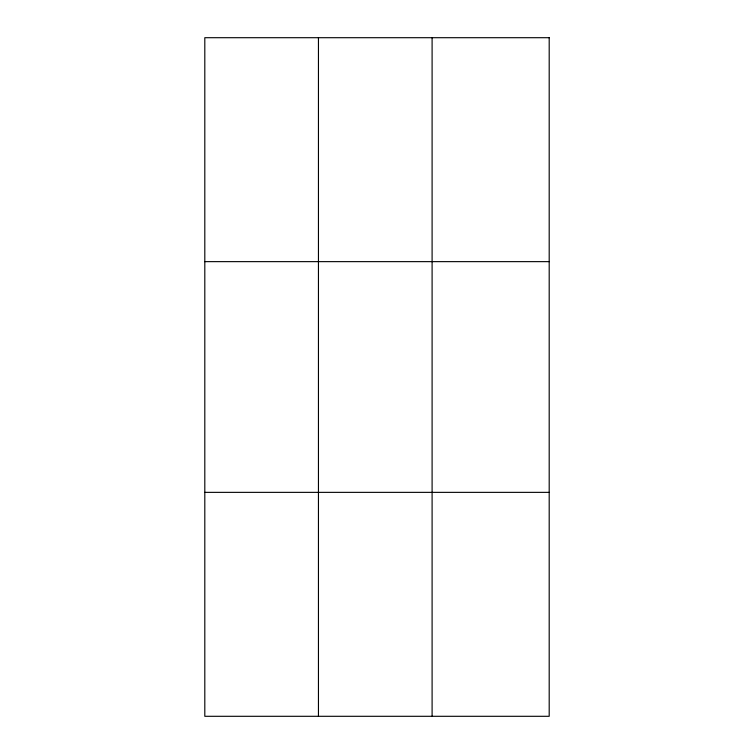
<?xml version="1.0" encoding="UTF-8"?>
<svg xmlns="http://www.w3.org/2000/svg" width="754" height="754" viewBox="0 0 754 754"><rect width="100%" height="100%" fill="white"/><g stroke="black" fill="none" stroke-linecap="round" stroke-linejoin="round"><path stroke-width="1.13" d="M318.452 716.3L318.452 37.7M432.099 716.3L432.099 37.7M204.805 261.638L549.195 261.638M204.805 492.362L549.195 492.362M549.195 37.7L549.195 716.3L204.805 716.3L204.805 37.7L549.195 37.7"/></g></svg>
